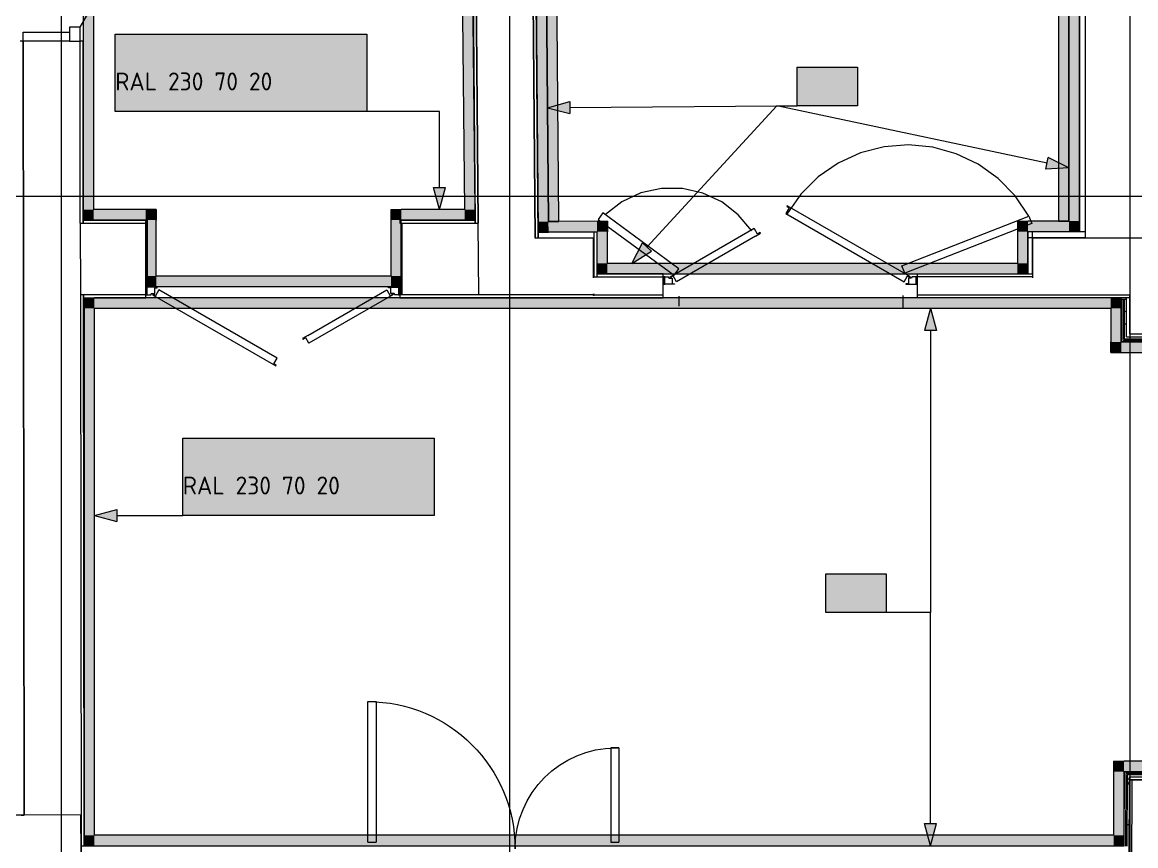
# Model space of a CAD drawing. Header units: millimetres. Extents: x -546 to 1681, y -650 to 1730.
# Drawn here: x 301.1 to 375.6, y 373.9 to 429 of the extents above; entities that cross this region are included whole.
import ezdxf

# ---------------------------------------------------------------- set-up
doc = ezdxf.new("R2010")
doc.units = ezdxf.units.MM

msp = doc.modelspace()

# ---------------------------------------------------------------- hatches: boundary and pattern name
at = {"true_color": 0xf1d696}
h = msp.add_hatch(color=41, dxfattribs=at)
h.dxf.hatch_style = 2
h.paths.add_polyline_path([(305.84, 416.459), (305.14, 416.459), (305.14, 488.236), (305.84, 488.236)])
h = msp.add_hatch(color=41, dxfattribs=at)
h.dxf.hatch_style = 2
h.paths.add_polyline_path([(336.26, 415.662), (335.56, 415.659), (334.949, 488.048), (335.649, 488.048)])
at = {"true_color": 0x3dad99}
h = msp.add_hatch(color=135, dxfattribs=at)
h.dxf.hatch_style = 2
h.paths.add_polyline_path([(335.649, 488.048), (336.349, 488.048), (336.96, 415.665), (336.26, 415.662)])
h = msp.add_hatch(color=135, dxfattribs=at)
h.dxf.hatch_style = 2
h.paths.add_polyline_path([(371.077, 415.69), (370.377, 415.69), (370.377, 486.353), (371.077, 486.353)])
at = {"true_color": 0xf1d696}
h = msp.add_hatch(color=41, dxfattribs=at)
h.dxf.hatch_style = 2
h.paths.add_polyline_path([(371.077, 486.353), (371.777, 486.353), (371.777, 415.69), (371.077, 415.69)])
h = msp.add_hatch(color=41, dxfattribs=at)
h.dxf.hatch_style = 2
h.paths.add_polyline_path([(330.05, 474.715), (330.75, 474.715), (331.35, 416.459), (330.65, 416.459)])
at = {"true_color": 0xffffff}
h = msp.add_hatch(color=7, dxfattribs=at)
h.dxf.hatch_style = 2
h.paths.add_polyline_path([(307.277, 428.201), (324.099, 428.201), (324.099, 423.025), (307.277, 423.025)])
at = {"true_color": 0x0077b0}
h = msp.add_hatch(color=144, dxfattribs=at)
h.paths.add_polyline_path([(320.866, 426.805), (320.866, 427.612), (320.836, 427.768), (320.747, 427.899), (320.618, 427.986), (320.462, 428.015), (320.306, 427.986), (320.174, 427.899), (320.087, 427.768), (320.059, 427.612), (320.059, 426.805), (320.087, 426.648), (320.174, 426.52), (320.306, 426.431), (320.462, 426.401), (320.618, 426.431), (320.747, 426.52), (320.836, 426.648)])
h.paths.add_polyline_path([(321.066, 426.805), (321.055, 426.684), (321.022, 426.572), (320.966, 426.469), (320.888, 426.375), (320.796, 426.298), (320.694, 426.243), (320.583, 426.211), (320.462, 426.201), (320.34, 426.211), (320.229, 426.243), (320.126, 426.298), (320.033, 426.375), (319.956, 426.469), (319.9, 426.572), (319.867, 426.684), (319.856, 426.805), (319.856, 427.612), (319.867, 427.733), (319.9, 427.845), (319.956, 427.947), (320.033, 428.04), (320.126, 428.118), (320.229, 428.174), (320.34, 428.207), (320.462, 428.219), (320.583, 428.207), (320.695, 428.174), (320.798, 428.119), (320.891, 428.043), (320.967, 427.95), (321.022, 427.846), (321.055, 427.734), (321.066, 427.612)])
h = msp.add_hatch(color=144, dxfattribs=at)
h.paths.add_polyline_path([(323.39, 426.401), (323.507, 426.424), (323.605, 426.491), (323.671, 426.588), (323.692, 426.705), (323.692, 426.906), (323.671, 427.023), (323.605, 427.12), (323.507, 427.188), (323.39, 427.211), (323.273, 427.188), (323.176, 427.12), (323.11, 427.024), (323.088, 426.906), (323.088, 426.705), (323.11, 426.588), (323.176, 426.491), (323.273, 426.424)])
h.paths.add_polyline_path([(323.39, 426.201), (323.289, 426.21), (323.195, 426.237), (323.11, 426.283), (323.032, 426.347), (322.967, 426.425), (322.922, 426.51), (322.894, 426.603), (322.885, 426.703), (322.885, 426.906), (322.898, 427.025), (322.936, 427.132), (322.999, 427.227), (323.088, 427.31), (322.999, 427.392), (322.936, 427.487), (322.898, 427.594), (322.885, 427.713), (322.894, 427.815), (322.922, 427.908), (322.967, 427.994), (323.032, 428.072), (323.11, 428.136), (323.195, 428.182), (323.289, 428.209), (323.39, 428.219), (323.491, 428.209), (323.584, 428.182), (323.669, 428.136), (323.746, 428.072), (323.811, 427.994), (323.858, 427.908), (323.886, 427.815), (323.895, 427.713), (323.883, 427.594), (323.845, 427.487), (323.781, 427.392), (323.692, 427.31), (323.812, 427.187), (323.876, 427.039), (323.885, 426.987), (323.891, 426.914), (323.894, 426.819), (323.895, 426.703), (323.886, 426.603), (323.858, 426.51), (323.811, 426.425), (323.746, 426.347), (323.669, 426.283), (323.584, 426.237), (323.491, 426.21)])
h.paths.add_polyline_path([(323.39, 427.411), (323.507, 427.433), (323.605, 427.499), (323.671, 427.597), (323.692, 427.713), (323.671, 427.83), (323.605, 427.927), (323.507, 427.994), (323.39, 428.015), (323.273, 427.994), (323.176, 427.927), (323.11, 427.83), (323.088, 427.713), (323.11, 427.597), (323.176, 427.499), (323.273, 427.433)])
h = msp.add_hatch(color=144, dxfattribs=at)
h.dxf.hatch_style = 2
h.paths.add_polyline_path([(322.379, 426.703), (321.572, 426.703), (321.496, 426.728), (321.471, 426.805), (321.496, 426.881), (321.572, 426.906), (322.379, 426.906), (322.455, 426.881), (322.481, 426.805), (322.455, 426.728)])
at = {"true_color": 0xffffff}
h = msp.add_hatch(color=7, dxfattribs=at)
h.dxf.hatch_style = 2
h.paths.add_polyline_path([(352.891, 426), (356.931, 426), (356.931, 423.412), (352.891, 423.412)])
h = msp.add_hatch(color=7, dxfattribs=at)
h.dxf.hatch_style = 2
h.paths.add_polyline_path([(352.891, 426), (356.931, 426), (356.931, 423.412), (352.891, 423.412)])
h = msp.add_hatch(color=7, dxfattribs=at)
h.dxf.hatch_style = 2
h.paths.add_polyline_path([(352.891, 426), (356.931, 426), (356.931, 423.412), (352.891, 423.412)])
at = {"true_color": 0x0077b0}
h = msp.add_hatch(color=144, dxfattribs=at)
h.paths.add_polyline_path([(354.102, 424.603), (354.102, 425.41), (354.072, 425.567), (353.983, 425.698), (353.855, 425.784), (353.698, 425.814), (353.542, 425.784), (353.411, 425.698), (353.323, 425.567), (353.295, 425.41), (353.295, 424.603), (353.323, 424.447), (353.411, 424.318), (353.542, 424.229), (353.698, 424.2), (353.855, 424.229), (353.983, 424.318), (354.072, 424.447)])
h.paths.add_polyline_path([(354.303, 424.603), (354.291, 424.483), (354.258, 424.371), (354.202, 424.268), (354.124, 424.174), (354.033, 424.097), (353.931, 424.042), (353.819, 424.01), (353.698, 423.999), (353.577, 424.01), (353.465, 424.042), (353.363, 424.097), (353.27, 424.174), (353.192, 424.268), (353.136, 424.371), (353.103, 424.483), (353.092, 424.603), (353.092, 425.41), (353.103, 425.532), (353.136, 425.644), (353.192, 425.746), (353.27, 425.839), (353.363, 425.917), (353.465, 425.973), (353.577, 426.006), (353.698, 426.017), (353.819, 426.006), (353.931, 425.973), (354.034, 425.918), (354.128, 425.842), (354.204, 425.748), (354.258, 425.645), (354.291, 425.532), (354.303, 425.41)])
h = msp.add_hatch(color=144, dxfattribs=at)
h.paths.add_polyline_path([(354.102, 424.603), (354.102, 425.41), (354.072, 425.567), (353.983, 425.698), (353.855, 425.784), (353.698, 425.814), (353.542, 425.784), (353.411, 425.698), (353.323, 425.567), (353.295, 425.41), (353.295, 424.603), (353.323, 424.447), (353.411, 424.318), (353.542, 424.229), (353.698, 424.2), (353.855, 424.229), (353.983, 424.318), (354.072, 424.447)])
h.paths.add_polyline_path([(354.303, 424.603), (354.291, 424.483), (354.258, 424.371), (354.202, 424.268), (354.124, 424.174), (354.033, 424.097), (353.931, 424.042), (353.819, 424.01), (353.698, 423.999), (353.577, 424.01), (353.465, 424.042), (353.363, 424.097), (353.27, 424.174), (353.192, 424.268), (353.136, 424.371), (353.103, 424.483), (353.092, 424.603), (353.092, 425.41), (353.103, 425.532), (353.136, 425.644), (353.192, 425.746), (353.27, 425.839), (353.363, 425.917), (353.465, 425.973), (353.577, 426.006), (353.698, 426.017), (353.819, 426.006), (353.931, 425.973), (354.034, 425.918), (354.128, 425.842), (354.204, 425.748), (354.258, 425.645), (354.291, 425.532), (354.303, 425.41)])
h = msp.add_hatch(color=144, dxfattribs=at)
h.paths.add_polyline_path([(354.102, 424.603), (354.102, 425.41), (354.072, 425.567), (353.983, 425.698), (353.855, 425.784), (353.698, 425.814), (353.542, 425.784), (353.411, 425.698), (353.323, 425.567), (353.295, 425.41), (353.295, 424.603), (353.323, 424.447), (353.411, 424.318), (353.542, 424.229), (353.698, 424.2), (353.855, 424.229), (353.983, 424.318), (354.072, 424.447)])
h.paths.add_polyline_path([(354.303, 424.603), (354.291, 424.483), (354.258, 424.371), (354.202, 424.268), (354.124, 424.174), (354.033, 424.097), (353.931, 424.042), (353.819, 424.01), (353.698, 423.999), (353.577, 424.01), (353.465, 424.042), (353.363, 424.097), (353.27, 424.174), (353.192, 424.268), (353.136, 424.371), (353.103, 424.483), (353.092, 424.603), (353.092, 425.41), (353.103, 425.532), (353.136, 425.644), (353.192, 425.746), (353.27, 425.839), (353.363, 425.917), (353.465, 425.973), (353.577, 426.006), (353.698, 426.017), (353.819, 426.006), (353.931, 425.973), (354.034, 425.918), (354.128, 425.842), (354.204, 425.748), (354.258, 425.645), (354.291, 425.532), (354.303, 425.41)])
h = msp.add_hatch(color=144, dxfattribs=at)
h.dxf.hatch_style = 2
h.paths.add_polyline_path([(356.525, 425.673), (356.294, 425.441), (356.223, 425.41), (356.147, 425.436), (356.122, 425.512), (356.15, 425.582), (356.545, 425.977), (356.586, 426.007), (356.626, 426.017), (356.703, 425.992), (356.728, 425.915), (356.728, 424.098), (356.703, 424.023), (356.626, 423.999), (356.55, 424.023), (356.525, 424.098)])
h = msp.add_hatch(color=144, dxfattribs=at)
h.dxf.hatch_style = 2
h.paths.add_polyline_path([(356.525, 425.673), (356.294, 425.441), (356.223, 425.41), (356.147, 425.436), (356.122, 425.512), (356.15, 425.582), (356.545, 425.977), (356.586, 426.007), (356.626, 426.017), (356.703, 425.992), (356.728, 425.915), (356.728, 424.098), (356.703, 424.023), (356.626, 423.999), (356.55, 424.023), (356.525, 424.098)])
h = msp.add_hatch(color=144, dxfattribs=at)
h.dxf.hatch_style = 2
h.paths.add_polyline_path([(356.525, 425.673), (356.294, 425.441), (356.223, 425.41), (356.147, 425.436), (356.122, 425.512), (356.15, 425.582), (356.545, 425.977), (356.586, 426.007), (356.626, 426.017), (356.703, 425.992), (356.728, 425.915), (356.728, 424.098), (356.703, 424.023), (356.626, 423.999), (356.55, 424.023), (356.525, 424.098)])
h = msp.add_hatch(color=144, dxfattribs=at)
h.dxf.hatch_style = 2
h.paths.add_polyline_path([(355.615, 424.501), (354.808, 424.501), (354.732, 424.527), (354.707, 424.603), (354.732, 424.679), (354.808, 424.705), (355.615, 424.705), (355.692, 424.679), (355.717, 424.603), (355.692, 424.527)])
h = msp.add_hatch(color=144, dxfattribs=at)
h.dxf.hatch_style = 2
h.paths.add_polyline_path([(355.615, 424.501), (354.808, 424.501), (354.732, 424.527), (354.707, 424.603), (354.732, 424.679), (354.808, 424.705), (355.615, 424.705), (355.692, 424.679), (355.717, 424.603), (355.692, 424.527)])
h = msp.add_hatch(color=144, dxfattribs=at)
h.dxf.hatch_style = 2
h.paths.add_polyline_path([(355.615, 424.501), (354.808, 424.501), (354.732, 424.527), (354.707, 424.603), (354.732, 424.679), (354.808, 424.705), (355.615, 424.705), (355.692, 424.679), (355.717, 424.603), (355.692, 424.527)])
h = msp.add_hatch(color=144, dxfattribs=at)
h.dxf.hatch_style = 2
h.paths.add_polyline_path([(336.196, 423.282), (337.685, 423.695), (337.692, 422.895)])
h = msp.add_hatch(color=144, dxfattribs=at)
h.dxf.hatch_style = 2
h.paths.add_polyline_path([(371.077, 419.252), (369.534, 419.172), (369.7, 419.954)])
h = msp.add_hatch(color=144, dxfattribs=at)
h.dxf.hatch_style = 2
h.paths.add_polyline_path([(328.978, 416.459), (328.578, 417.952), (329.378, 417.952)])
at = {"true_color": 0xf1d696}
h = msp.add_hatch(color=41, dxfattribs=at)
h.dxf.hatch_style = 2
h.paths.add_polyline_path([(305.84, 416.459), (305.84, 415.759), (305.14, 415.759)])
h = msp.add_hatch(color=41, dxfattribs=at)
h.dxf.hatch_style = 2
h.paths.add_polyline_path([(305.14, 416.459), (305.84, 416.459), (305.14, 415.759)])
at = {"true_color": 0x186722}
h = msp.add_hatch(color=99, dxfattribs=at)
h.dxf.hatch_style = 2
h.paths.add_polyline_path([(309.317, 416.459), (309.317, 415.759), (305.84, 415.759), (305.84, 416.459)])
h = msp.add_hatch(color=99, dxfattribs=at)
h.dxf.hatch_style = 2
h.paths.add_polyline_path([(309.317, 415.759), (310.017, 416.459), (310.017, 415.759)])
h = msp.add_hatch(color=99, dxfattribs=at)
h.dxf.hatch_style = 2
h.paths.add_polyline_path([(309.317, 416.459), (310.017, 416.459), (309.317, 415.759)])
h = msp.add_hatch(color=99, dxfattribs=at)
h.dxf.hatch_style = 2
h.paths.add_polyline_path([(325.717, 416.459), (326.417, 416.459), (326.417, 415.759)])
h = msp.add_hatch(color=99, dxfattribs=at)
h.dxf.hatch_style = 2
h.paths.add_polyline_path([(325.717, 415.759), (325.717, 416.459), (326.417, 415.759)])
h = msp.add_hatch(color=99, dxfattribs=at)
h.dxf.hatch_style = 2
h.paths.add_polyline_path([(330.65, 416.459), (330.657, 415.759), (326.417, 415.759), (326.417, 416.459)])
h = msp.add_hatch(color=99, dxfattribs=at)
h.dxf.hatch_style = 2
h.paths.add_polyline_path([(330.65, 416.459), (331.35, 416.459), (331.357, 415.759)])
h = msp.add_hatch(color=99, dxfattribs=at)
h.dxf.hatch_style = 2
h.paths.add_polyline_path([(331.357, 415.759), (330.657, 415.759), (330.65, 416.459)])
h = msp.add_hatch(color=99, dxfattribs=at)
h.dxf.hatch_style = 2
h.paths.add_polyline_path([(310.017, 412.012), (309.317, 412.012), (309.317, 415.759), (310.017, 415.759)])
h = msp.add_hatch(color=99, dxfattribs=at)
h.dxf.hatch_style = 2
h.paths.add_polyline_path([(325.717, 415.759), (326.417, 415.759), (326.417, 412.012), (325.717, 412.012)])
at = {"true_color": 0xf1d696}
h = msp.add_hatch(color=41, dxfattribs=at)
h.dxf.hatch_style = 2
h.paths.add_polyline_path([(339.504, 415.676), (339.504, 414.976), (336.266, 414.962), (336.26, 415.662)])
h = msp.add_hatch(color=41, dxfattribs=at)
h.dxf.hatch_style = 2
h.paths.add_polyline_path([(339.504, 414.976), (340.204, 415.679), (340.204, 414.979)])
h = msp.add_hatch(color=41, dxfattribs=at)
h.dxf.hatch_style = 2
h.paths.add_polyline_path([(339.504, 415.676), (340.204, 415.679), (339.504, 414.976)])
h = msp.add_hatch(color=41, dxfattribs=at)
h.dxf.hatch_style = 2
h.paths.add_polyline_path([(367.639, 415.69), (368.339, 415.69), (368.339, 414.99)])
h = msp.add_hatch(color=41, dxfattribs=at)
h.dxf.hatch_style = 2
h.paths.add_polyline_path([(367.639, 414.99), (367.639, 415.69), (368.339, 414.99)])
h = msp.add_hatch(color=41, dxfattribs=at)
h.dxf.hatch_style = 2
h.paths.add_polyline_path([(371.077, 415.69), (371.077, 414.99), (368.339, 414.99), (368.339, 415.69)])
h = msp.add_hatch(color=41, dxfattribs=at)
h.dxf.hatch_style = 2
h.paths.add_polyline_path([(371.077, 415.69), (371.777, 415.69), (371.777, 414.99)])
h = msp.add_hatch(color=41, dxfattribs=at)
h.dxf.hatch_style = 2
h.paths.add_polyline_path([(371.077, 414.99), (371.077, 415.69), (371.777, 414.99)])
h = msp.add_hatch(color=41, dxfattribs=at)
h.dxf.hatch_style = 2
h.paths.add_polyline_path([(336.26, 415.662), (335.569, 414.962), (335.56, 415.659)])
h = msp.add_hatch(color=41, dxfattribs=at)
h.dxf.hatch_style = 2
h.paths.add_polyline_path([(336.26, 415.662), (336.266, 414.962), (335.566, 414.959)])
h = msp.add_hatch(color=41, dxfattribs=at)
h.dxf.hatch_style = 2
h.paths.add_polyline_path([(340.204, 412.859), (339.504, 412.859), (339.504, 414.976), (340.204, 414.979)])
h = msp.add_hatch(color=41, dxfattribs=at)
h.dxf.hatch_style = 2
h.paths.add_polyline_path([(367.639, 414.99), (368.339, 414.99), (368.339, 412.859), (367.639, 412.859)])
at = {"true_color": 0x0077b0}
h = msp.add_hatch(color=144, dxfattribs=at)
h.dxf.hatch_style = 2
h.paths.add_polyline_path([(341.847, 412.859), (342.561, 414.23), (343.151, 413.689)])
at = {"true_color": 0xf1d696}
h = msp.add_hatch(color=41, dxfattribs=at)
h.dxf.hatch_style = 2
h.paths.add_polyline_path([(340.204, 412.859), (340.204, 412.159), (339.504, 412.159)])
h = msp.add_hatch(color=41, dxfattribs=at)
h.dxf.hatch_style = 2
h.paths.add_polyline_path([(339.504, 412.859), (340.204, 412.859), (339.504, 412.159)])
h = msp.add_hatch(color=41, dxfattribs=at)
h.dxf.hatch_style = 2
h.paths.add_polyline_path([(367.639, 412.859), (367.639, 412.159), (340.204, 412.159), (340.204, 412.859)])
h = msp.add_hatch(color=41, dxfattribs=at)
h.dxf.hatch_style = 2
h.paths.add_polyline_path([(367.639, 412.859), (368.339, 412.859), (368.339, 412.159)])
h = msp.add_hatch(color=41, dxfattribs=at)
h.dxf.hatch_style = 2
h.paths.add_polyline_path([(367.639, 412.159), (367.639, 412.859), (368.339, 412.159)])
at = {"true_color": 0x186722}
h = msp.add_hatch(color=99, dxfattribs=at)
h.dxf.hatch_style = 2
h.paths.add_polyline_path([(310.017, 412.012), (310.017, 411.312), (309.317, 411.312)])
h = msp.add_hatch(color=99, dxfattribs=at)
h.dxf.hatch_style = 2
h.paths.add_polyline_path([(309.317, 412.012), (310.017, 412.012), (309.317, 411.312)])
h = msp.add_hatch(color=99, dxfattribs=at)
h.dxf.hatch_style = 2
h.paths.add_polyline_path([(325.717, 412.012), (325.717, 411.312), (310.017, 411.312), (310.017, 412.012)])
h = msp.add_hatch(color=99, dxfattribs=at)
h.dxf.hatch_style = 2
h.paths.add_polyline_path([(325.717, 412.012), (326.417, 412.012), (326.417, 411.312)])
h = msp.add_hatch(color=99, dxfattribs=at)
h.dxf.hatch_style = 2
h.paths.add_polyline_path([(325.717, 411.312), (325.717, 412.012), (326.417, 411.312)])
h = msp.add_hatch(color=99, dxfattribs=at)
h.dxf.hatch_style = 2
h.paths.add_polyline_path([(305.888, 410.559), (305.888, 409.859), (305.188, 410.559)])
h = msp.add_hatch(color=99, dxfattribs=at)
h.dxf.hatch_style = 2
h.paths.add_polyline_path([(305.888, 409.859), (305.188, 409.859), (305.188, 410.559)])
at = {"true_color": 0xf1d696}
h = msp.add_hatch(color=41, dxfattribs=at)
h.dxf.hatch_style = 2
h.paths.add_polyline_path([(305.888, 409.859), (305.888, 410.559), (326.417, 410.559), (326.417, 409.859)])
h = msp.add_hatch(color=41, dxfattribs=at)
h.dxf.hatch_style = 2
h.paths.add_polyline_path([(373.883, 410.559), (373.883, 409.859), (326.417, 409.859), (326.417, 410.559)])
h = msp.add_hatch(color=7)
h.dxf.hatch_style = 2
h.paths.add_polyline_path([(339.284, 410.849), (339.22, 410.823), (339.194, 410.759), (339.22, 410.696), (339.284, 410.669), (339.347, 410.696), (339.374, 410.759), (339.347, 410.823)])
h = msp.add_hatch(color=41, dxfattribs=at)
h.dxf.hatch_style = 2
h.paths.add_polyline_path([(373.883, 409.859), (373.883, 410.559), (374.583, 410.559)])
h = msp.add_hatch(color=41, dxfattribs=at)
h.dxf.hatch_style = 2
h.paths.add_polyline_path([(373.883, 409.859), (374.583, 410.559), (374.583, 409.859)])
at = {"true_color": 0x186722}
h = msp.add_hatch(color=99, dxfattribs=at)
h.dxf.hatch_style = 2
h.paths.add_polyline_path([(305.888, 374.573), (305.188, 374.573), (305.188, 409.859), (305.888, 409.859)])
at = {"true_color": 0x0077b0}
h = msp.add_hatch(color=144, dxfattribs=at)
h.dxf.hatch_style = 2
h.paths.add_polyline_path([(361.819, 409.859), (362.219, 408.366), (361.419, 408.366)])
at = {"true_color": 0xf1d696}
h = msp.add_hatch(color=41, dxfattribs=at)
h.dxf.hatch_style = 2
h.paths.add_polyline_path([(373.883, 409.859), (374.583, 409.859), (374.583, 407.602), (373.883, 407.602)])
h = msp.add_hatch(color=41, dxfattribs=at)
h.dxf.hatch_style = 2
h.paths.add_polyline_path([(374.583, 407.602), (373.883, 406.902), (373.883, 407.602)])
h = msp.add_hatch(color=41, dxfattribs=at)
h.dxf.hatch_style = 2
h.paths.add_polyline_path([(374.583, 407.602), (374.583, 406.902), (373.883, 406.902)])
h = msp.add_hatch(color=41, dxfattribs=at)
h.dxf.hatch_style = 2
h.paths.add_polyline_path([(374.583, 406.902), (374.583, 407.602), (379.483, 407.602), (379.483, 406.902)])
at = {"true_color": 0xffffff}
h = msp.add_hatch(color=7, dxfattribs=at)
h.dxf.hatch_style = 2
h.paths.add_polyline_path([(311.798, 401.153), (328.621, 401.153), (328.621, 395.977), (311.798, 395.977)])
at = {"true_color": 0x0077b0}
h = msp.add_hatch(color=144, dxfattribs=at)
h.paths.add_polyline_path([(313.01, 399.757), (313.01, 400.564), (312.98, 400.721), (312.891, 400.852), (312.762, 400.938), (312.606, 400.968), (312.45, 400.938), (312.318, 400.852), (312.231, 400.721), (312.203, 400.564), (312.203, 399.757), (312.231, 399.601), (312.318, 399.472), (312.45, 399.383), (312.606, 399.354), (312.762, 399.383), (312.891, 399.472), (312.98, 399.601)])
h.paths.add_polyline_path([(313.21, 399.757), (313.199, 399.636), (313.166, 399.524), (313.11, 399.421), (313.032, 399.328), (312.94, 399.25), (312.838, 399.196), (312.727, 399.164), (312.606, 399.153), (312.484, 399.164), (312.373, 399.196), (312.27, 399.25), (312.177, 399.328), (312.099, 399.421), (312.044, 399.524), (312.011, 399.636), (312, 399.757), (312, 400.564), (312.011, 400.686), (312.044, 400.798), (312.099, 400.9), (312.177, 400.993), (312.27, 401.071), (312.373, 401.126), (312.484, 401.16), (312.606, 401.171), (312.727, 401.16), (312.839, 401.127), (312.942, 401.072), (313.035, 400.996), (313.111, 400.902), (313.166, 400.799), (313.199, 400.686), (313.21, 400.564)])
h = msp.add_hatch(color=144, dxfattribs=at)
h.paths.add_polyline_path([(315.534, 399.354), (315.651, 399.376), (315.749, 399.443), (315.815, 399.54), (315.836, 399.658), (315.836, 399.859), (315.815, 399.975), (315.749, 400.073), (315.651, 400.14), (315.534, 400.163), (315.417, 400.14), (315.32, 400.073), (315.254, 399.977), (315.232, 399.859), (315.232, 399.658), (315.254, 399.54), (315.32, 399.443), (315.417, 399.376)])
h.paths.add_polyline_path([(315.534, 399.153), (315.433, 399.162), (315.339, 399.189), (315.254, 399.235), (315.176, 399.3), (315.111, 399.377), (315.066, 399.462), (315.038, 399.555), (315.029, 399.655), (315.029, 399.859), (315.042, 399.978), (315.08, 400.085), (315.143, 400.18), (315.232, 400.262), (315.143, 400.344), (315.08, 400.439), (315.042, 400.547), (315.029, 400.666), (315.038, 400.767), (315.066, 400.861), (315.111, 400.946), (315.176, 401.024), (315.254, 401.089), (315.339, 401.135), (315.433, 401.162), (315.534, 401.171), (315.635, 401.162), (315.728, 401.135), (315.813, 401.089), (315.89, 401.024), (315.955, 400.946), (316.001, 400.861), (316.03, 400.767), (316.039, 400.666), (316.027, 400.547), (315.989, 400.439), (315.925, 400.344), (315.836, 400.262), (315.956, 400.139), (316.02, 399.991), (316.029, 399.94), (316.035, 399.867), (316.038, 399.772), (316.039, 399.655), (316.03, 399.555), (316.001, 399.462), (315.955, 399.377), (315.89, 399.3), (315.813, 399.235), (315.728, 399.189), (315.635, 399.162)])
h.paths.add_polyline_path([(315.534, 400.363), (315.651, 400.385), (315.749, 400.451), (315.815, 400.549), (315.836, 400.666), (315.815, 400.782), (315.749, 400.88), (315.651, 400.946), (315.534, 400.968), (315.417, 400.946), (315.32, 400.88), (315.254, 400.782), (315.232, 400.666), (315.254, 400.549), (315.32, 400.451), (315.417, 400.385)])
h = msp.add_hatch(color=144, dxfattribs=at)
h.dxf.hatch_style = 2
h.paths.add_polyline_path([(314.523, 399.655), (313.716, 399.655), (313.64, 399.681), (313.615, 399.757), (313.64, 399.833), (313.716, 399.859), (314.523, 399.859), (314.599, 399.833), (314.625, 399.757), (314.599, 399.681)])
h = msp.add_hatch(color=144, dxfattribs=at)
h.dxf.hatch_style = 2
h.paths.add_polyline_path([(305.888, 395.977), (307.381, 396.377), (307.381, 395.577)])
at = {"true_color": 0xffffff}
h = msp.add_hatch(color=7, dxfattribs=at)
h.dxf.hatch_style = 2
h.paths.add_polyline_path([(354.824, 392.072), (358.864, 392.072), (358.864, 389.484), (354.824, 389.484)])
h = msp.add_hatch(color=7, dxfattribs=at)
h.dxf.hatch_style = 2
h.paths.add_polyline_path([(354.824, 392.072), (358.864, 392.072), (358.864, 389.484), (354.824, 389.484)])
at = {"true_color": 0x0077b0}
h = msp.add_hatch(color=144, dxfattribs=at)
h.paths.add_polyline_path([(356.035, 390.677), (356.035, 391.484), (356.006, 391.64), (355.917, 391.771), (355.788, 391.858), (355.632, 391.887), (355.475, 391.858), (355.344, 391.771), (355.256, 391.64), (355.228, 391.484), (355.228, 390.677), (355.256, 390.52), (355.344, 390.392), (355.475, 390.303), (355.632, 390.273), (355.788, 390.303), (355.917, 390.392), (356.006, 390.52)])
h.paths.add_polyline_path([(356.236, 390.677), (356.225, 390.556), (356.191, 390.444), (356.136, 390.341), (356.058, 390.247), (355.966, 390.17), (355.864, 390.115), (355.752, 390.083), (355.632, 390.072), (355.51, 390.083), (355.398, 390.115), (355.296, 390.17), (355.203, 390.247), (355.125, 390.341), (355.07, 390.444), (355.036, 390.556), (355.025, 390.677), (355.025, 391.484), (355.036, 391.605), (355.07, 391.717), (355.125, 391.819), (355.203, 391.912), (355.296, 391.99), (355.398, 392.046), (355.51, 392.079), (355.632, 392.09), (355.752, 392.079), (355.864, 392.046), (355.967, 391.991), (356.061, 391.915), (356.137, 391.822), (356.192, 391.718), (356.225, 391.606), (356.236, 391.484)])
h = msp.add_hatch(color=144, dxfattribs=at)
h.paths.add_polyline_path([(356.035, 390.677), (356.035, 391.484), (356.006, 391.64), (355.917, 391.771), (355.788, 391.858), (355.632, 391.887), (355.475, 391.858), (355.344, 391.771), (355.256, 391.64), (355.228, 391.484), (355.228, 390.677), (355.256, 390.52), (355.344, 390.392), (355.475, 390.303), (355.632, 390.273), (355.788, 390.303), (355.917, 390.392), (356.006, 390.52)])
h.paths.add_polyline_path([(356.236, 390.677), (356.225, 390.556), (356.191, 390.444), (356.136, 390.341), (356.058, 390.247), (355.966, 390.17), (355.864, 390.115), (355.752, 390.083), (355.632, 390.072), (355.51, 390.083), (355.398, 390.115), (355.296, 390.17), (355.203, 390.247), (355.125, 390.341), (355.07, 390.444), (355.036, 390.556), (355.025, 390.677), (355.025, 391.484), (355.036, 391.605), (355.07, 391.717), (355.125, 391.819), (355.203, 391.912), (355.296, 391.99), (355.398, 392.046), (355.51, 392.079), (355.632, 392.09), (355.752, 392.079), (355.864, 392.046), (355.967, 391.991), (356.061, 391.915), (356.137, 391.822), (356.192, 391.718), (356.225, 391.606), (356.236, 391.484)])
h = msp.add_hatch(color=144, dxfattribs=at)
h.dxf.hatch_style = 2
h.paths.add_polyline_path([(358.458, 391.746), (358.227, 391.514), (358.156, 391.484), (358.08, 391.509), (358.055, 391.585), (358.083, 391.656), (358.478, 392.051), (358.519, 392.08), (358.56, 392.09), (358.636, 392.065), (358.661, 391.988), (358.661, 390.171), (358.636, 390.096), (358.56, 390.072), (358.484, 390.096), (358.458, 390.171)])
h = msp.add_hatch(color=144, dxfattribs=at)
h.dxf.hatch_style = 2
h.paths.add_polyline_path([(358.458, 391.746), (358.227, 391.514), (358.156, 391.484), (358.08, 391.509), (358.055, 391.585), (358.083, 391.656), (358.478, 392.051), (358.519, 392.08), (358.56, 392.09), (358.636, 392.065), (358.661, 391.988), (358.661, 390.171), (358.636, 390.096), (358.56, 390.072), (358.484, 390.096), (358.458, 390.171)])
h = msp.add_hatch(color=144, dxfattribs=at)
h.dxf.hatch_style = 2
h.paths.add_polyline_path([(357.549, 390.575), (356.742, 390.575), (356.666, 390.6), (356.64, 390.677), (356.666, 390.753), (356.742, 390.778), (357.549, 390.778), (357.625, 390.753), (357.65, 390.677), (357.625, 390.6)])
h = msp.add_hatch(color=144, dxfattribs=at)
h.dxf.hatch_style = 2
h.paths.add_polyline_path([(357.549, 390.575), (356.742, 390.575), (356.666, 390.6), (356.64, 390.677), (356.666, 390.753), (356.742, 390.778), (357.549, 390.778), (357.625, 390.753), (357.65, 390.677), (357.625, 390.6)])
at = {"true_color": 0xf1d696}
h = msp.add_hatch(color=41, dxfattribs=at)
h.dxf.hatch_style = 2
h.paths.add_polyline_path([(374.072, 379.528), (374.772, 379.528), (374.772, 378.828)])
h = msp.add_hatch(color=41, dxfattribs=at)
h.dxf.hatch_style = 2
h.paths.add_polyline_path([(374.072, 378.828), (374.072, 379.528), (374.772, 378.828)])
h = msp.add_hatch(color=41, dxfattribs=at)
h.dxf.hatch_style = 2
h.paths.add_polyline_path([(379.668, 379.528), (379.668, 378.828), (374.772, 378.828), (374.772, 379.528)])
h = msp.add_hatch(color=41, dxfattribs=at)
h.dxf.hatch_style = 2
h.paths.add_polyline_path([(374.072, 378.828), (374.772, 378.828), (374.772, 374.573), (374.072, 374.573)])
at = {"true_color": 0x0077b0}
h = msp.add_hatch(color=144, dxfattribs=at)
h.dxf.hatch_style = 2
h.paths.add_polyline_path([(361.819, 373.873), (361.419, 375.365), (362.219, 375.365)])
at = {"true_color": 0x186722}
h = msp.add_hatch(color=99, dxfattribs=at)
h.dxf.hatch_style = 2
h.paths.add_polyline_path([(305.888, 374.573), (305.888, 373.873), (305.188, 373.873)])
h = msp.add_hatch(color=99, dxfattribs=at)
h.dxf.hatch_style = 2
h.paths.add_polyline_path([(305.188, 374.573), (305.888, 374.573), (305.188, 373.873)])
at = {"true_color": 0xf1d696}
h = msp.add_hatch(color=41, dxfattribs=at)
h.dxf.hatch_style = 2
h.paths.add_polyline_path([(374.072, 374.573), (374.072, 373.873), (305.888, 373.873), (305.888, 374.573)])
h = msp.add_hatch(color=41, dxfattribs=at)
h.dxf.hatch_style = 2
h.paths.add_polyline_path([(374.072, 374.573), (374.772, 374.573), (374.772, 373.873)])
h = msp.add_hatch(color=41, dxfattribs=at)
h.dxf.hatch_style = 2
h.paths.add_polyline_path([(374.072, 373.873), (374.072, 374.573), (374.772, 373.873)])

# ---------------------------------------------------------------- linework, layer by layer
at = {"color": 7, "lineweight": 0}
for points in [[(303.672, 197.821), (303.672, 730.152)], [(333.673, 197.821), (333.673, 730.152)], [(375.173, 197.821), (375.173, 501.492)], [(330.743, 488.936), (331.359, 415.557)], [(331.559, 415.559), (330.941, 489.139)], [(330.941, 489.136), (331.559, 415.559)], [(334.743, 488.948), (335.368, 414.559)], [(335.368, 414.559), (334.743, 488.948)], [(335.568, 414.561), (334.943, 488.949)], [(334.943, 488.748), (335.566, 414.959)], [(371.777, 488.848), (371.777, 414.99)], [(372.177, 488.948), (372.177, 414.559)], [(305.14, 488.236), (305.14, 415.759)], [(305.84, 416.459), (305.84, 488.236)], [(336.26, 415.662), (335.649, 488.048)], [(335.649, 488.048), (336.26, 415.662)], [(336.96, 415.665), (336.349, 488.048)], [(371.777, 415.69), (371.777, 487.053)], [(370.377, 486.353), (370.377, 415.69)], [(371.077, 486.353), (371.077, 415.69)], [(371.077, 415.69), (371.077, 486.353)], [(331.35, 416.459), (330.743, 475.415)], [(330.05, 474.715), (330.65, 416.459)], [(304.926, 428.685), (307.496, 433.148)], [(304.926, 428.685), (304.226, 428.684)], [(304.226, 428.684), (304.227, 427.734)], [(304.927, 427.735), (304.926, 428.685)], [(301.127, 427.731), (300.927, 427.73)], [(301.126, 428.331), (304.226, 428.334)], [(301.127, 427.731), (301.126, 428.331)], [(304.227, 427.734), (301.127, 427.731)], [(301.186, 375.928), (301.127, 427.731)], [(301.127, 427.731), (301.186, 375.928)], [(304.227, 427.734), (304.927, 427.735)], [(304.941, 415.559), (304.927, 427.735)], [(305.127, 427.735), (304.927, 427.735)], [(305.141, 415.559), (305.127, 427.735)], [(357.135, 420.26), (355.65, 419.579)], [(358.715, 420.672), (357.135, 420.26)], [(360.344, 420.801), (358.715, 420.672)], [(361.97, 420.644), (360.344, 420.801)], [(363.543, 420.205), (361.97, 420.644)], [(365.016, 419.498), (363.543, 420.205)], [(355.65, 419.579), (354.307, 418.649)], [(366.343, 418.545), (365.016, 419.498)], [(354.307, 418.649), (353.147, 417.498)], [(367.483, 417.375), (366.343, 418.545)], [(187.211, 417.371), (863.726, 417.371)], [(342.45, 417.578), (341.179, 416.986)], [(343.818, 417.88), (342.45, 417.578)], [(345.22, 417.877), (343.818, 417.88)], [(346.587, 417.569), (345.22, 417.877)], [(347.855, 416.971), (346.587, 417.569)], [(353.147, 417.498), (352.206, 416.163)], [(368.401, 416.024), (367.483, 417.375)], [(310.017, 416.459), (305.84, 416.459)], [(310.017, 416.459), (310.017, 415.759)], [(325.717, 416.459), (326.417, 416.459)], [(325.717, 416.459), (325.717, 412.012)], [(330.65, 416.459), (326.417, 416.459)], [(331.357, 415.759), (331.35, 416.459)], [(341.179, 416.986), (340.068, 416.132)], [(348.963, 416.113), (347.855, 416.971)], [(352.375, 416.585), (352.15, 416.195)], [(352.224, 416.724), (352.202, 416.685)], [(352.202, 416.685), (352.375, 416.585)], [(360.477, 411.959), (352.224, 416.724)], [(309.317, 415.759), (305.14, 415.759)], [(305.14, 415.759), (305.14, 415.559)], [(305.14, 415.759), (305.84, 415.759)], [(305.84, 415.759), (309.317, 415.759)], [(309.317, 415.559), (309.317, 415.759)], [(309.317, 415.759), (309.417, 415.759)], [(309.317, 415.759), (309.317, 411.312)], [(309.417, 415.759), (309.417, 411.259)], [(310.017, 412.012), (310.017, 415.759)], [(331.357, 415.759), (326.317, 415.759)], [(326.317, 415.759), (326.317, 415.559)], [(326.417, 412.012), (326.417, 415.759)], [(326.417, 415.759), (331.357, 415.759)], [(331.357, 415.559), (331.357, 415.759)], [(340.204, 415.679), (336.26, 415.662)], [(339.904, 416.237), (339.59, 415.81)], [(339.59, 415.81), (344.664, 412.076)], [(344.984, 412.498), (339.904, 416.237)], [(340.204, 415.679), (340.204, 414.979)], [(349.857, 415.034), (348.963, 416.113)], [(352.15, 416.195), (360.057, 411.63)], [(359.906, 412.696), (368.401, 416.024)], [(367.639, 415.69), (368.339, 415.69)], [(367.639, 415.69), (367.639, 412.859)], [(371.077, 415.69), (368.339, 415.69)], [(368.401, 416.024), (368.601, 415.533)], [(370.377, 415.69), (371.077, 415.69)], [(371.777, 414.99), (371.777, 415.69)], [(304.941, 415.559), (304.946, 410.759)], [(304.941, 415.559), (309.317, 415.559)], [(309.317, 410.759), (309.317, 415.559)], [(326.317, 415.559), (326.447, 415.559)], [(326.417, 410.759), (326.417, 415.559)], [(326.447, 415.559), (326.447, 410.759)], [(326.447, 415.559), (331.559, 415.559)], [(331.359, 415.557), (331.559, 415.559)], [(331.599, 410.759), (331.559, 415.559)], [(335.566, 414.959), (336.266, 414.962)], [(339.304, 414.959), (335.566, 414.959)], [(335.566, 414.959), (335.566, 414.559)], [(336.26, 415.662), (336.96, 415.665)], [(336.266, 414.962), (339.504, 414.976)], [(339.304, 414.959), (339.304, 411.959)], [(339.504, 414.952), (339.304, 414.952)], [(339.504, 414.976), (339.504, 412.159)], [(339.504, 414.952), (339.504, 411.959)], [(340.204, 412.859), (340.204, 414.979)], [(344.397, 411.959), (350.026, 415.209)], [(350.026, 415.209), (350.049, 415.17)], [(350.249, 414.824), (350.049, 415.17)], [(368.601, 415.533), (360.1, 412.202)], [(368.339, 414.99), (368.339, 412.159)], [(368.339, 414.99), (372.177, 414.99)], [(368.339, 412.859), (368.339, 414.99)], [(368.339, 414.99), (371.777, 414.99)], [(368.639, 412.159), (368.639, 414.99)], [(335.368, 414.559), (335.568, 414.561)], [(339.284, 414.559), (335.368, 414.559)], [(339.284, 411.904), (339.284, 414.559)], [(339.284, 414.559), (339.304, 414.559)], [(350.101, 414.68), (344.818, 411.63)], [(350.101, 414.68), (350.447, 414.88)], [(350.422, 414.924), (350.249, 414.824)], [(350.447, 414.88), (350.422, 414.924)], [(368.339, 414.59), (372.177, 414.59)], [(379.369, 414.559), (368.633, 414.559)], [(368.633, 414.559), (368.633, 411.904)], [(367.639, 412.859), (340.204, 412.859)], [(360.1, 412.202), (359.906, 412.696)], [(368.339, 412.159), (368.339, 412.859)], [(325.717, 412.012), (310.017, 412.012)], [(326.417, 411.312), (326.417, 412.012)], [(339.284, 411.959), (343.937, 411.959)], [(343.937, 412.159), (339.504, 412.159)], [(339.504, 412.159), (340.204, 412.159)], [(340.204, 412.159), (368.339, 412.159)], [(343.937, 411.959), (343.937, 412.159)], [(343.937, 410.759), (343.937, 411.959)], [(343.937, 411.459), (343.937, 411.959)], [(343.937, 411.959), (344.299, 411.959)], [(344.037, 411.959), (343.937, 411.959)], [(343.937, 411.959), (343.937, 411.459)], [(344.037, 411.459), (344.037, 411.959)], [(344.299, 411.959), (344.299, 411.905)], [(344.42, 411.92), (344.397, 411.959)], [(344.593, 412.02), (344.42, 411.92)], [(344.818, 411.63), (344.593, 412.02)], [(344.664, 412.076), (344.984, 412.498)], [(360.057, 411.63), (360.282, 412.02)], [(360.282, 412.02), (360.455, 411.92)], [(360.455, 411.92), (360.477, 411.959)], [(360.576, 411.959), (360.576, 411.905)], [(360.937, 411.959), (360.576, 411.959)], [(360.937, 411.959), (360.837, 411.959)], [(360.837, 411.959), (360.837, 411.459)], [(360.937, 412.159), (360.937, 411.959)], [(360.937, 412.159), (368.639, 412.159)], [(360.937, 411.959), (360.937, 410.759)], [(368.633, 411.959), (360.937, 411.959)], [(360.937, 411.459), (360.937, 411.959)], [(360.937, 411.459), (360.937, 411.959)], [(309.317, 411.312), (310.017, 411.312)], [(309.317, 411.259), (309.317, 410.759)], [(310.078, 411.259), (309.317, 411.259)], [(309.417, 411.259), (309.317, 411.259)], [(309.317, 411.259), (309.317, 410.759)], [(309.417, 410.759), (309.417, 411.259)], [(309.917, 411.194), (309.942, 411.219)], [(309.942, 411.219), (310.078, 411.219)], [(310.017, 411.312), (326.417, 411.312)], [(310.078, 411.219), (310.078, 411.259)], [(325.555, 411.259), (326.317, 411.259)], [(325.555, 411.219), (325.555, 411.259)], [(325.692, 411.219), (325.555, 411.219)], [(325.692, 411.219), (325.717, 411.194)], [(326.317, 411.259), (326.217, 411.259)], [(326.217, 411.259), (326.217, 410.759)], [(326.317, 411.259), (326.317, 410.759)], [(326.317, 410.759), (326.317, 411.259)], [(344.699, 411.459), (343.937, 411.459)], [(343.937, 411.459), (344.037, 411.459)], [(344.324, 411.879), (344.299, 411.905)], [(344.324, 411.879), (344.537, 411.879)], [(344.537, 411.879), (344.537, 411.524)], [(344.562, 411.499), (344.537, 411.524)], [(344.562, 411.499), (344.699, 411.499)], [(344.699, 411.499), (344.699, 411.459)], [(360.176, 411.499), (360.176, 411.459)], [(360.312, 411.499), (360.176, 411.499)], [(360.176, 411.459), (360.937, 411.459)], [(360.337, 411.524), (360.312, 411.499)], [(360.337, 411.879), (360.337, 411.524)], [(360.55, 411.879), (360.337, 411.879)], [(360.576, 411.905), (360.55, 411.879)], [(360.837, 411.459), (360.937, 411.459)], [(309.317, 410.759), (304.946, 410.759)], [(305.146, 410.759), (304.946, 410.759)], [(304.946, 410.759), (304.989, 373.403)], [(305.146, 410.759), (305.146, 410.559)], [(305.188, 373.873), (305.146, 410.759)], [(305.146, 410.559), (309.317, 410.559)], [(305.188, 410.559), (305.888, 410.559)], [(305.188, 410.559), (305.188, 373.873)], [(326.417, 410.559), (305.888, 410.559)], [(309.317, 410.559), (309.317, 410.759)], [(309.317, 410.759), (309.678, 410.759)], [(309.317, 410.759), (309.417, 410.759)], [(309.678, 410.814), (309.704, 410.839)], [(309.678, 410.759), (309.678, 410.814)], [(309.704, 410.839), (309.917, 410.839)], [(309.799, 410.798), (309.777, 410.759)], [(309.777, 410.759), (318.03, 405.994)], [(309.972, 410.698), (309.799, 410.798)], [(309.917, 410.839), (309.917, 411.194)], [(310.197, 411.088), (309.972, 410.698)], [(318.104, 406.523), (310.197, 411.088)], [(320.153, 408.038), (325.436, 411.088)], [(325.857, 410.759), (320.228, 407.509)], [(325.436, 411.088), (325.661, 410.698)], [(325.661, 410.698), (325.834, 410.798)], [(325.717, 410.839), (325.717, 411.194)], [(325.93, 410.839), (325.717, 410.839)], [(325.834, 410.798), (325.857, 410.759)], [(325.93, 410.839), (325.955, 410.814)], [(325.955, 410.759), (325.955, 410.814)], [(326.317, 410.759), (325.955, 410.759)], [(326.217, 410.759), (326.317, 410.759)], [(326.447, 410.759), (326.317, 410.759)], [(326.317, 410.759), (326.317, 410.559)], [(326.317, 410.559), (343.937, 410.559)], [(373.883, 410.559), (326.417, 410.559)], [(339.284, 410.759), (326.447, 410.759)], [(339.284, 410.759), (339.284, 410.78)], [(339.284, 410.759), (343.937, 410.759)], [(343.937, 410.559), (343.937, 410.759)], [(344.976, 410.659), (344.976, 410.004)], [(359.976, 410.704), (359.976, 409.904)], [(360.937, 410.759), (368.633, 410.759)], [(360.937, 410.759), (360.937, 410.559)], [(375.133, 410.559), (360.937, 410.559)], [(368.633, 410.78), (368.633, 410.759)], [(368.633, 410.759), (375.133, 410.759)], [(374.583, 410.559), (373.883, 410.559)], [(374.583, 407.602), (374.583, 410.559)], [(374.933, 407.952), (374.933, 410.559)], [(375.133, 410.759), (375.133, 408.152)], [(305.888, 374.573), (305.888, 409.859)], [(305.888, 409.859), (326.417, 409.859)], [(326.417, 409.859), (373.883, 409.859)], [(373.883, 409.859), (373.883, 407.602)], [(374.933, 410.439), (374.583, 410.439)], [(374.583, 410.439), (374.583, 407.602)], [(374.693, 410.439), (374.693, 407.712)], [(374.783, 410.439), (374.783, 407.802)], [(374.855, 409.593), (374.783, 409.718)], [(374.797, 408.825), (374.933, 408.825)], [(320.153, 408.038), (319.807, 407.838)], [(319.807, 407.838), (319.832, 407.795)], [(319.832, 407.795), (320.005, 407.895)], [(320.005, 407.895), (320.205, 407.548)], [(320.228, 407.509), (320.205, 407.548)], [(373.883, 406.902), (373.883, 407.602)], [(374.583, 407.602), (379.483, 407.602)], [(379.483, 407.602), (374.583, 407.602)], [(374.693, 407.712), (379.373, 407.712)], [(374.783, 407.802), (379.283, 407.802)], [(374.933, 407.952), (379.133, 407.952)], [(375.133, 408.152), (378.933, 408.152)], [(373.883, 406.902), (379.483, 406.902)], [(317.879, 406.133), (318.104, 406.523)], [(318.052, 406.033), (317.879, 406.133)], [(318.03, 405.994), (318.052, 406.033)], [(324.176, 383.521), (324.726, 383.521)], [(324.176, 374.121), (324.176, 383.521)], [(324.176, 383.521), (324.683, 383.509), (325.184, 383.471), (325.677, 383.408), (326.162, 383.321), (326.638, 383.211), (327.106, 383.079), (327.563, 382.924), (328.011, 382.747), (328.447, 382.55), (328.872, 382.333), (329.284, 382.095), (329.684, 381.839), (330.07, 381.565), (330.442, 381.272), (330.799, 380.962), (331.142, 380.636), (331.468, 380.294), (331.777, 379.937), (332.07, 379.565), (332.344, 379.179), (332.6, 378.779), (332.838, 378.366), (333.055, 377.942), (333.252, 377.505), (333.429, 377.058), (333.584, 376.6), (333.716, 376.133), (333.826, 375.656), (333.913, 375.171), (333.976, 374.678), (334.014, 374.178), (334.027, 373.671)], [(324.726, 383.521), (324.726, 374.121)], [(334.027, 373.671), (334.061, 374.362), (334.164, 375.032), (334.33, 375.679), (334.557, 376.299), (334.841, 376.889), (335.179, 377.445), (335.568, 377.965), (336.004, 378.444), (336.483, 378.88), (337.002, 379.269), (337.559, 379.607), (338.149, 379.891), (338.769, 380.118), (339.416, 380.284), (340.086, 380.387), (340.777, 380.421), (340.977, 380.418)], [(340.427, 380.418), (340.977, 380.418)], [(340.427, 380.418), (340.427, 374.121)], [(340.977, 380.418), (340.427, 380.418)], [(340.977, 380.418), (340.977, 374.121)], [(374.072, 379.528), (374.772, 379.528)], [(374.072, 379.528), (374.072, 374.573)], [(380.368, 379.528), (374.772, 379.528)], [(374.772, 378.828), (374.752, 373.841)], [(379.668, 378.828), (374.772, 378.828)], [(374.772, 374.573), (374.772, 378.828)], [(374.772, 378.828), (379.668, 378.828)], [(375.121, 378.478), (374.782, 293.433)], [(374.882, 378.718), (374.862, 373.841)], [(379.558, 378.718), (374.882, 378.718)], [(374.971, 378.628), (374.952, 373.841)], [(379.468, 378.628), (374.971, 378.628)], [(375.118, 378.478), (375.118, 378.278)], [(375.118, 378.478), (379.318, 378.478)], [(374.97, 378.345), (375.118, 378.345)], [(375.117, 378.167), (374.992, 377.95)], [(375.059, 312.704), (375.32, 378.29)], [(375.118, 378.278), (379.118, 378.278)], [(375.32, 378.29), (375.12, 378.291)], [(379.12, 378.275), (375.32, 378.29)], [(301.186, 375.928), (299.877, 375.922)], [(300.986, 375.928), (301.186, 375.928)], [(304.977, 375.946), (301.186, 375.928)], [(304.989, 373.403), (304.977, 375.946)], [(374.958, 375.297), (375.107, 375.297)], [(374.072, 374.573), (305.888, 374.573)], [(324.176, 374.121), (324.726, 374.121)], [(340.427, 374.121), (340.977, 374.121)], [(374.772, 373.873), (374.772, 374.573)], [(304.988, 373.872), (305.188, 373.873)], [(305.188, 373.873), (305.888, 373.873)], [(305.888, 373.873), (374.772, 373.873)]]:
    msp.add_lwpolyline(points, dxfattribs=at)
at = {"color": 144, "lineweight": 0, "true_color": 0x0077b0}
for points in [[(307.277, 428.201), (324.099, 428.201)], [(307.277, 423.025), (307.277, 428.201)], [(324.099, 428.201), (324.099, 423.025)], [(352.891, 426), (356.931, 426)], [(352.891, 423.412), (352.891, 426)], [(352.891, 426), (356.931, 426)], [(352.891, 423.412), (352.891, 426)], [(352.891, 426), (356.931, 426)], [(352.891, 423.412), (352.891, 426)], [(356.931, 426), (356.931, 423.412)], [(356.931, 426), (356.931, 423.412)], [(356.931, 426), (356.931, 423.412)], [(336.196, 423.282), (337.685, 423.695)], [(336.196, 423.282), (337.692, 422.895)], [(337.685, 423.695), (337.692, 422.895)], [(337.689, 423.295), (351.528, 423.412)], [(342.856, 413.959), (351.528, 423.412)], [(351.528, 423.412), (352.891, 423.412)], [(351.528, 423.412), (352.891, 423.412)], [(369.617, 419.563), (351.528, 423.412)], [(351.528, 423.412), (352.891, 423.412)], [(356.931, 423.412), (352.891, 423.412)], [(356.931, 423.412), (352.891, 423.412)], [(356.931, 423.412), (352.891, 423.412)], [(324.099, 423.025), (307.277, 423.025)], [(328.978, 423.025), (324.099, 423.025)], [(328.978, 417.952), (328.978, 423.025)], [(369.534, 419.172), (369.7, 419.954)], [(371.077, 419.252), (369.7, 419.954)], [(371.077, 419.252), (369.534, 419.172)], [(328.578, 417.952), (329.378, 417.952)], [(328.978, 416.459), (328.578, 417.952)], [(328.978, 416.459), (329.378, 417.952)], [(341.847, 412.859), (342.561, 414.23)], [(342.561, 414.23), (343.151, 413.689)], [(341.847, 412.859), (343.151, 413.689)], [(361.819, 409.859), (361.419, 408.366)], [(361.819, 409.859), (362.219, 408.366)], [(362.219, 408.366), (361.419, 408.366)], [(361.819, 408.366), (361.819, 389.484)], [(311.798, 401.153), (328.621, 401.153)], [(311.798, 395.977), (311.798, 401.153)], [(328.621, 401.153), (328.621, 395.977)], [(305.888, 395.977), (307.381, 396.377)], [(307.381, 396.377), (307.381, 395.577)], [(305.888, 395.977), (307.381, 395.577)], [(307.381, 395.977), (309.077, 395.977)], [(309.077, 395.977), (311.798, 395.977)], [(328.621, 395.977), (311.798, 395.977)], [(354.824, 392.072), (358.864, 392.072)], [(354.824, 389.484), (354.824, 392.072)], [(354.824, 392.072), (358.864, 392.072)], [(354.824, 389.484), (354.824, 392.072)], [(358.864, 392.072), (358.864, 389.484)], [(358.864, 392.072), (358.864, 389.484)], [(358.864, 389.484), (354.824, 389.484)], [(358.864, 389.484), (354.824, 389.484)], [(361.819, 389.484), (358.864, 389.484)], [(361.819, 389.484), (358.864, 389.484)], [(361.819, 375.365), (361.819, 389.484)], [(361.419, 375.365), (362.219, 375.365)], [(361.819, 373.873), (361.419, 375.365)], [(361.819, 373.873), (362.219, 375.365)]]:
    msp.add_lwpolyline(points, dxfattribs=at)

# ---------------------------------------------------------------- texts
at = {"color": 144, "true_color": 0x0077b0, "char_height": 1.2, "attachment_point": 1}
for insert in [(307.278, 425.642), (311.799, 398.59)]:
    msp.add_mtext('{\\fGOSTCommon|b0|i0|c0;RAL 230 70 20}', dxfattribs=dict(at, insert=insert))

doc.saveas('drawing.dxf')
